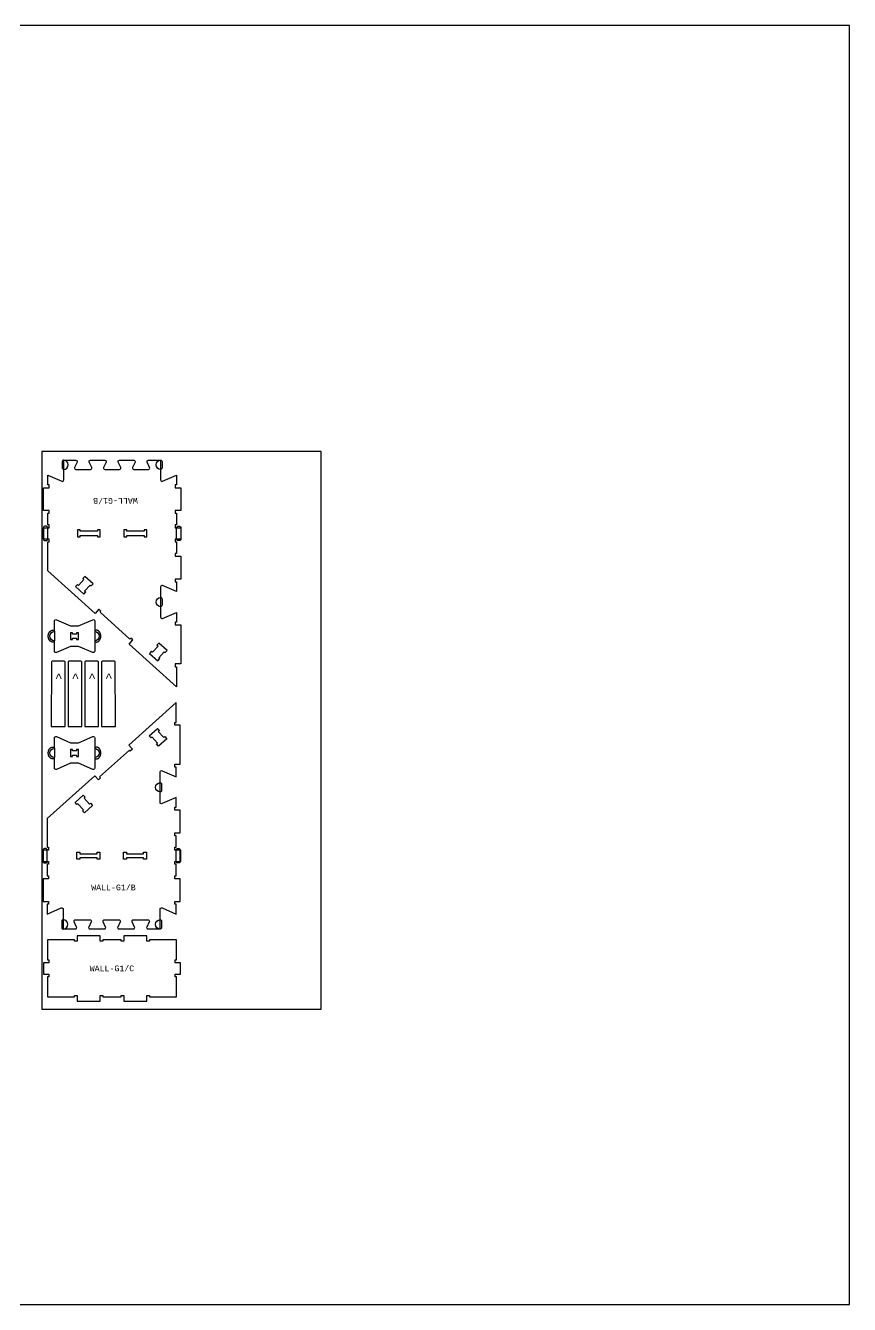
# Model space of a CAD drawing. Extents: x 0 to 12772, y 0 to 23683.
# Drawn here: x 3571 to 7173, y 0 to 5593 of the extents above; entities that cross this region are included whole.
import ezdxf

# ---------------------------------------------------------------- set-up
doc = ezdxf.new("R2010")
doc.units = 0
for name, color, linetype in [('0_SHEET_SPRUCEPLY_2440X122', 1, 'CONTINUOUS'), ('1_ANYTOOL_1MMDEEP_LABELS_S', 2, 'CONTINUOUS'), ('3_ANYTOOL_CUTTHROUGH_INSID', 4, 'CONTINUOUS'), ('4_ANYTOOL_CUTTHROUGH_OUTSI', 5, 'CONTINUOUS'), ('5_ANYTOOL_HALF_MILL_9MM_IN', 3, 'CONTINUOUS'), ('DONOTCUT', 7, 'CONTINUOUS')]:
    doc.layers.add(name, color=color, linetype=linetype)
doc.styles.add('MONOTXT_REGULAR', font='')
doc.styles.get('MONOTXT_REGULAR').set_extended_font_data('Monotxt')

msp = doc.modelspace()

# ---------------------------------------------------------------- linework, layer by layer
at = {"layer": '0_SHEET_SPRUCEPLY_2440X122'}
msp.add_lwpolyline([(3643, 1290.9), (4863, 1290.9), (4863, 3730.9), (3643, 3730.9)], close=True, dxfattribs=at)
at = {"layer": '3_ANYTOOL_CUTTHROUGH_INSID'}
for points in [[(3810, 3387.6), (3797.5, 3387.6), (3797.5, 3357.1), (3810, 3357.1), (3810, 3363.1), (3885.5, 3363.1), (3885.5, 3357.1), (3898, 3357.1), (3898, 3387.6), (3885.5, 3387.6), (3885.5, 3381.6), (3810, 3381.6)], [(4014, 3387.6), (4001.5, 3387.6), (4001.5, 3357.1), (4014, 3357.1), (4014, 3363.1), (4089.5, 3363.1), (4089.5, 3357.1), (4102, 3357.1), (4102, 3387.6), (4089.5, 3387.6), (4089.5, 3381.6), (4014, 3381.6)], [(3834, 3116.2), (3829.5, 3120.2), (3853.3, 3146.6), (3857.7, 3142.6), (3866.1, 3151.9), (3830.1, 3184.3), (3821.7, 3175), (3826.2, 3171), (3802.4, 3144.6), (3797.9, 3148.7), (3789.6, 3139.4), (3825.6, 3106.9)], [(3793.8, 2932.3), (3776.8, 2932.3), (3776.8, 2938), (3767.3, 2938), (3767.3, 2908), (3776.8, 2908), (3776.8, 2913.8), (3793.8, 2913.8), (3793.8, 2908.1), (3803.3, 2908.1), (3803.3, 2938.1), (3793.8, 2938.1)], [(4150.2, 2879.3), (4126.4, 2852.9), (4122, 2856.9), (4113.6, 2847.6), (4149.6, 2815.2), (4158, 2824.5), (4153.5, 2828.5), (4177.3, 2854.9), (4181.7, 2850.8), (4190.1, 2860.1), (4154.1, 2892.6), (4145.7, 2883.3)], [(4148.2, 2455.3), (4124.4, 2481.6), (4120, 2477.6), (4111.6, 2486.9), (4147.6, 2519.4), (4156, 2510.1), (4151.5, 2506.1), (4175.3, 2479.7), (4179.7, 2483.7), (4188.1, 2474.4), (4152.1, 2442), (4143.7, 2451.3)], [(3793.8, 2421.3), (3776.8, 2421.2), (3776.8, 2427), (3767.3, 2427), (3767.3, 2397), (3776.8, 2397), (3776.8, 2402.7), (3793.8, 2402.8), (3793.8, 2397), (3803.3, 2397), (3803.3, 2427.1), (3793.8, 2427.1)], [(3832, 2218.3), (3827.5, 2214.3), (3851.3, 2188), (3855.7, 2192), (3864.1, 2182.7), (3828.1, 2150.2), (3819.7, 2159.5), (3824.2, 2163.5), (3800.4, 2189.9), (3795.9, 2185.9), (3787.6, 2195.2), (3823.6, 2227.6)], [(3808, 1947), (3795.5, 1947), (3795.5, 1977.5), (3808, 1977.5), (3808, 1971.5), (3883.5, 1971.5), (3883.5, 1977.5), (3896, 1977.5), (3896, 1947), (3883.5, 1947), (3883.5, 1953), (3808, 1953)], [(4012, 1947), (3999.5, 1947), (3999.5, 1977.5), (4012, 1977.5), (4012, 1971.5), (4087.5, 1971.5), (4087.5, 1977.5), (4100, 1977.5), (4100, 1947), (4087.5, 1947), (4087.5, 1953), (4012, 1953)]]:
    msp.add_lwpolyline(points, close=True, dxfattribs=at)
at = {"layer": '4_ANYTOOL_CUTTHROUGH_OUTSI'}
for points in [[(4231.5, 3284.6), (4225.5, 3284.6), (4225.5, 3272.1), (4249.5, 3272.1), (4249.5, 3172.6), (4225.5, 3172.6), (4225.5, 3160.1), (4231.5, 3160.1), (4231.5, 3117.7), (4170.2, 3144.2), (4170.2, 3144.2, 0.539734), (4161.5, 3138.5), (4161.5, 3006.1, 0.539734), (4170.2, 3000.4), (4231.5, 3026.9), (4231.5, 2984.6), (4225.5, 2984.6), (4225.5, 2972.1), (4249.5, 2972.1), (4249.5, 2801.5), (4225.5, 2801.5), (4225.5, 2789), (4231.5, 2789), (4231.5, 2701.8), (4024.4, 2888.3), (4040.4, 2906.1), (4031.1, 2914.5), (4027.1, 2910), (3896.7, 3027.4), (3900.7, 3031.9), (3891.4, 3040.3), (3875.4, 3022.4), (3668, 3209.2), (3668, 3335.1), (3674, 3335.1), (3674, 3347.6), (3650, 3347.6), (3650, 3397.1), (3674, 3397.1), (3674, 3409.6), (3668, 3409.6), (3668, 3460.1), (3674, 3460.1), (3674, 3472.6), (3650, 3472.6), (3650, 3572.1), (3674, 3572.1), (3674, 3584.6), (3668, 3584.6), (3668, 3626.9), (3729.2, 3600.4), (3729.2, 3600.4, 0.539734), (3738, 3606.1), (3738, 3692.1), (3791.3, 3692.1), (3791.3, 3692.1, -0.551268), (3796.5, 3683.8), (3785.7, 3661, 0.551268), (3791.3, 3652.1), (3854.7, 3652.1, 0.551268), (3860.3, 3661), (3849.5, 3683.8, -0.551268), (3854.7, 3692.1), (3918, 3692.1, -0.551268), (3923.2, 3683.8), (3912.4, 3661, 0.551268), (3918, 3652.1), (3981.4, 3652.1, 0.551268), (3987, 3661), (3976.2, 3683.8, -0.551268), (3981.4, 3692.1), (4044.7, 3692.1, -0.551268), (4049.9, 3683.8), (4039.1, 3661, 0.551268), (4044.7, 3652.1), (4108.1, 3652.1, 0.551268), (4113.7, 3661), (4102.9, 3683.8, -0.551268), (4108.1, 3692.1), (4161.5, 3692.1), (4161.5, 3606.1), (4161.5, 3606.1, 0.539734), (4170.2, 3600.4), (4231.5, 3626.9), (4231.5, 3584.6), (4225.5, 3584.6), (4225.5, 3572.1), (4249.5, 3572.1), (4249.5, 3472.6), (4225.5, 3472.6), (4225.5, 3460.1), (4231.5, 3460.1), (4231.5, 3409.6), (4225.5, 3409.6), (4225.5, 3397.1), (4249.5, 3397.1), (4249.5, 3347.6), (4225.5, 3347.6), (4225.5, 3335.1), (4231.5, 3335.1), (4231.5, 3284.6)], [(3873.3, 2856.8, -0.539734), (3864.9, 2851.3), (3803.3, 2878), (3767.3, 2878), (3705.7, 2851.3, -0.539734), (3697.3, 2856.8), (3697.3, 2903, -1), (3697.3, 2943), (3697.3, 2989.2, -0.539734), (3705.7, 2994.7), (3767.3, 2968), (3803.3, 2968), (3864.9, 2994.7, -0.539734), (3873.3, 2989.2), (3873.3, 2943, -1), (3873.3, 2903)], [(3744.2, 2808, 0.414214), (3738.2, 2814), (3690.2, 2814, 0.414214), (3684.2, 2808), (3683.7, 2527.8), (3744.7, 2527.8)], [(3817.2, 2808, 0.414214), (3811.2, 2814), (3763.2, 2814, 0.414214), (3757.2, 2808), (3756.7, 2527.8), (3817.7, 2527.8)], [(3890.2, 2808, 0.414214), (3884.2, 2814), (3836.2, 2814, 0.414214), (3830.2, 2808), (3829.7, 2527.8), (3890.7, 2527.8)], [(3963.2, 2808, 0.414214), (3957.2, 2814), (3909.2, 2814, 0.414214), (3903.2, 2808), (3902.7, 2527.8), (3963.7, 2527.8)], [(4229.5, 2050), (4223.5, 2050), (4223.5, 2062.5), (4247.5, 2062.5), (4247.5, 2162), (4223.5, 2162), (4223.5, 2174.5), (4229.5, 2174.5), (4229.5, 2216.9), (4168.2, 2190.3), (4168.2, 2190.3, -0.539734), (4159.5, 2196.1), (4159.5, 2328.4, -0.539734), (4168.2, 2334.2), (4229.5, 2307.6), (4229.5, 2350), (4223.5, 2350), (4223.5, 2362.5), (4247.5, 2362.5), (4247.5, 2533.1), (4223.5, 2533.1), (4223.5, 2545.6), (4229.5, 2545.6), (4229.5, 2632.7), (4022.4, 2446.3), (4038.4, 2428.4), (4029.1, 2420.1), (4025.1, 2424.5), (3894.7, 2307.1), (3898.7, 2302.7), (3889.4, 2294.3), (3873.4, 2312.1), (3666, 2125.4), (3666, 1999.5), (3672, 1999.5), (3672, 1987), (3648, 1987), (3648, 1937.5), (3672, 1937.5), (3672, 1925), (3666, 1925), (3666, 1874.5), (3672, 1874.5), (3672, 1862), (3648, 1862), (3648, 1762.5), (3672, 1762.5), (3672, 1750), (3666, 1750), (3666, 1707.6), (3727.2, 1734.2), (3727.2, 1734.2, -0.539734), (3736, 1728.4), (3736, 1642.5), (3789.3, 1642.5), (3789.3, 1642.5, 0.551268), (3794.5, 1650.7), (3783.7, 1673.6, -0.551268), (3789.3, 1682.5), (3852.7, 1682.5, -0.551268), (3858.3, 1673.6), (3847.5, 1650.7, 0.551268), (3852.7, 1642.5), (3916, 1642.5, 0.551268), (3921.2, 1650.7), (3910.4, 1673.6, -0.551268), (3916, 1682.5), (3979.4, 1682.5, -0.551268), (3985, 1673.6), (3974.2, 1650.7, 0.551268), (3979.4, 1642.5), (4042.7, 1642.5, 0.551268), (4047.9, 1650.7), (4037.1, 1673.6, -0.551268), (4042.7, 1682.5), (4106.1, 1682.5, -0.551268), (4111.7, 1673.6), (4100.9, 1650.7, 0.551268), (4106.1, 1642.5), (4159.5, 1642.5), (4159.5, 1728.4), (4159.5, 1728.4, -0.539734), (4168.2, 1734.2), (4229.5, 1707.6), (4229.5, 1750), (4223.5, 1750), (4223.5, 1762.5), (4247.5, 1762.5), (4247.5, 1862), (4223.5, 1862), (4223.5, 1874.5), (4229.5, 1874.5), (4229.5, 1925), (4223.5, 1925), (4223.5, 1937.5), (4247.5, 1937.5), (4247.5, 1987), (4223.5, 1987), (4223.5, 1999.5), (4229.5, 1999.5), (4229.5, 2050)], [(3873.3, 2345.8, -0.539734), (3864.9, 2340.3), (3803.3, 2367), (3767.3, 2367), (3705.7, 2340.3, -0.539734), (3697.3, 2345.8), (3697.3, 2392, -1), (3697.3, 2432), (3697.3, 2478.2, -0.539734), (3705.7, 2483.7), (3767.3, 2457), (3803.3, 2457), (3864.9, 2483.7, -0.539734), (3873.3, 2478.2), (3873.3, 2432, -1), (3873.3, 2392)]]:
    msp.add_lwpolyline(points, format="xyb", close=True, dxfattribs=at)
msp.add_lwpolyline([(4100.7, 1612.5), (4001.2, 1612.5), (4001.2, 1588.5), (3988.7, 1588.5), (3988.7, 1594.5), (3909.2, 1594.5), (3909.2, 1588.5), (3896.7, 1588.5), (3896.7, 1612.5), (3797.2, 1612.5), (3797.2, 1588.5), (3784.7, 1588.5), (3784.7, 1594.5), (3667.2, 1594.5), (3667.2, 1507), (3673.2, 1507), (3673.2, 1494.5), (3649.2, 1494.5), (3649.2, 1445), (3673.2, 1445), (3673.2, 1432.5), (3667.2, 1432.5), (3667.2, 1345), (3784.7, 1345), (3784.7, 1351), (3797.2, 1351), (3797.2, 1327), (3896.7, 1327), (3896.7, 1351), (3909.2, 1351), (3909.2, 1345), (3988.7, 1345), (3988.7, 1351), (4001.2, 1351), (4001.2, 1327), (4100.7, 1327), (4100.7, 1351), (4113.2, 1351), (4113.2, 1345), (4230.7, 1345), (4230.7, 1432.5), (4224.7, 1432.5), (4224.7, 1445), (4248.7, 1445), (4248.7, 1494.5), (4224.7, 1494.5), (4224.7, 1507), (4230.7, 1507), (4230.7, 1594.5), (4113.2, 1594.5), (4113.2, 1588.5), (4100.7, 1588.5)], close=True, dxfattribs=at)
at = {"layer": '5_ANYTOOL_HALF_MILL_9MM_IN'}
for points in [[(3737.5, 3652.3), (3737.7, 3652.3, 0.987577), (3737.7, 3692.8), (3737.5, 3692.8, 0.414362), (3731.5, 3686.8), (3731.5, 3658.3, 0.414362)], [(4161.9, 3652.3), (4161.7, 3652.3, -0.987577), (4161.7, 3692.8), (4161.9, 3692.8, -0.414362), (4168, 3686.8), (4168, 3658.3, -0.414362)], [(3649.5, 3347.1, 0.414214), (3655.5, 3341.1), (3662, 3341.1, 0.414214), (3668, 3347.1), (3668, 3397.6, 0.414214), (3662, 3403.6), (3655.5, 3403.6, 0.414214), (3649.5, 3397.6)], [(4250, 3347.1, -0.414214), (4244, 3341.1), (4237.5, 3341.1, -0.414214), (4231.5, 3347.1), (4231.5, 3397.6, -0.414214), (4237.5, 3403.6), (4244, 3403.6, -0.414214), (4250, 3397.6)], [(4161.9, 3051.8), (4161.7, 3051.8, -0.987577), (4161.7, 3092.3), (4161.9, 3092.3, -0.414362), (4168, 3086.3), (4168, 3057.8, -0.414362)], [(3690.3, 2897), (3689.9, 2897), (3689.4, 2897), (3689, 2897.1), (3688.5, 2897.1), (3688, 2897.2), (3687.6, 2897.3), (3687.1, 2897.3), (3686.7, 2897.4), (3686.2, 2897.6), (3685.7, 2897.7), (3685.3, 2897.9), (3684.8, 2898), (3684.3, 2898.2), (3683.9, 2898.4), (3683.4, 2898.6), (3682.9, 2898.8), (3682.5, 2899.1), (3682, 2899.3), (3681.6, 2899.6), (3681.1, 2899.9), (3680.7, 2900.2), (3680.2, 2900.6), (3679.8, 2900.9), (3679.4, 2901.3), (3678.9, 2901.6), (3678.5, 2902), (3678.1, 2902.4), (3677.7, 2902.8), (3677.3, 2903.3), (3676.9, 2903.7), (3676.5, 2904.2), (3676.2, 2904.6), (3675.8, 2905.1), (3675.5, 2905.6), (3675.1, 2906.1), (3674.8, 2906.6), (3674.5, 2907.2), (3674.2, 2907.7), (3673.9, 2908.2), (3673.6, 2908.8), (3673.3, 2909.3), (3673, 2909.9), (3672.8, 2910.5), (3672.6, 2911.1), (3672.3, 2911.7), (3672.1, 2912.2), (3671.9, 2912.8), (3671.7, 2913.4), (3671.5, 2914), (3671.4, 2914.6), (3671.2, 2915.3), (3671.1, 2915.9), (3671, 2916.5), (3670.9, 2917.1), (3670.7, 2917.7), (3670.7, 2918.3), (3670.6, 2918.9), (3670.5, 2919.5), (3670.4, 2920.1), (3670.4, 2920.7), (3670.4, 2921.3), (3670.3, 2921.9), (3670.3, 2923), (3670.3, 2924.2), (3670.4, 2924.8), (3670.4, 2925.3), (3670.4, 2925.9), (3670.5, 2926.5), (3670.6, 2927.1), (3670.7, 2927.7), (3670.7, 2928.3), (3670.9, 2929), (3671, 2929.6), (3671.1, 2930.2), (3671.2, 2930.8), (3671.4, 2931.4), (3671.6, 2932), (3671.7, 2932.6), (3671.9, 2933.2), (3672.1, 2933.8), (3672.3, 2934.4), (3672.6, 2935), (3672.8, 2935.5), (3673, 2936.1), (3673.3, 2936.7), (3673.6, 2937.2), (3673.9, 2937.8), (3674.2, 2938.3), (3674.5, 2938.9), (3674.8, 2939.4), (3675.1, 2939.9), (3675.5, 2940.4), (3675.8, 2940.9), (3676.2, 2941.4), (3676.6, 2941.9), (3676.9, 2942.3), (3677.3, 2942.8), (3677.7, 2943.2), (3678.1, 2943.6), (3678.5, 2944), (3679, 2944.4), (3679.4, 2944.8), (3679.8, 2945.1), (3680.3, 2945.5), (3680.7, 2945.8), (3681.1, 2946.1), (3681.6, 2946.4), (3682.1, 2946.7), (3682.5, 2946.9), (3683, 2947.2), (3683.4, 2947.4), (3683.9, 2947.6), (3684.4, 2947.8), (3684.8, 2948), (3685.3, 2948.2), (3685.8, 2948.3), (3686.2, 2948.5), (3686.7, 2948.6), (3687.2, 2948.7), (3687.6, 2948.8), (3688.1, 2948.8), (3688.5, 2948.9), (3689, 2949), (3689.5, 2949), (3689.9, 2949), (3690.3, 2949), (3691.3, 2949, -0.413668), (3697.3, 2943), (3697.3, 2903, -0.41476), (3691.3, 2897)], [(3880.3, 2897), (3880.7, 2897), (3881.2, 2897), (3881.6, 2897.1), (3882.1, 2897.1), (3882.5, 2897.2), (3883, 2897.3), (3883.4, 2897.3), (3883.9, 2897.4), (3884.4, 2897.6), (3884.8, 2897.7), (3885.3, 2897.9), (3885.8, 2898), (3886.2, 2898.2), (3886.7, 2898.4), (3887.2, 2898.6), (3887.6, 2898.8), (3888.1, 2899.1), (3888.5, 2899.3), (3889, 2899.6), (3889.4, 2899.9), (3889.9, 2900.2), (3890.3, 2900.6), (3890.8, 2900.9), (3891.2, 2901.3), (3891.6, 2901.6), (3892, 2902), (3892.5, 2902.4), (3892.9, 2902.8), (3893.3, 2903.3), (3893.6, 2903.7), (3894, 2904.2), (3894.4, 2904.6), (3894.8, 2905.1), (3895.1, 2905.6), (3895.4, 2906.1), (3895.8, 2906.6), (3896.1, 2907.2), (3896.4, 2907.7), (3896.7, 2908.2), (3897, 2908.8), (3897.3, 2909.3), (3897.5, 2909.9), (3897.8, 2910.5), (3898, 2911.1), (3898.2, 2911.7), (3898.5, 2912.2), (3898.7, 2912.8), (3898.8, 2913.4), (3899, 2914), (3899.2, 2914.6), (3899.3, 2915.3), (3899.5, 2915.9), (3899.6, 2916.5), (3899.7, 2917.1), (3899.8, 2917.7), (3899.9, 2918.3), (3900, 2918.9), (3900.1, 2919.5), (3900.1, 2920.1), (3900.2, 2920.7), (3900.2, 2921.3), (3900.2, 2921.9), (3900.2, 2923), (3900.2, 2924.2), (3900.2, 2924.8), (3900.2, 2925.3), (3900.1, 2925.9), (3900.1, 2926.5), (3900, 2927.1), (3899.9, 2927.7), (3899.8, 2928.3), (3899.7, 2929), (3899.6, 2929.6), (3899.5, 2930.2), (3899.3, 2930.8), (3899.2, 2931.4), (3899, 2932), (3898.8, 2932.6), (3898.7, 2933.2), (3898.5, 2933.8), (3898.2, 2934.4), (3898, 2935), (3897.8, 2935.5), (3897.5, 2936.1), (3897.3, 2936.7), (3897, 2937.2), (3896.7, 2937.8), (3896.4, 2938.3), (3896.1, 2938.9), (3895.8, 2939.4), (3895.4, 2939.9), (3895.1, 2940.4), (3894.7, 2940.9), (3894.4, 2941.4), (3894, 2941.9), (3893.6, 2942.3), (3893.2, 2942.8), (3892.8, 2943.2), (3892.4, 2943.6), (3892, 2944), (3891.6, 2944.4), (3891.2, 2944.8), (3890.7, 2945.1), (3890.3, 2945.5), (3889.9, 2945.8), (3889.4, 2946.1), (3889, 2946.4), (3888.5, 2946.7), (3888.1, 2946.9), (3887.6, 2947.2), (3887.1, 2947.4), (3886.7, 2947.6), (3886.2, 2947.8), (3885.7, 2948), (3885.3, 2948.2), (3884.8, 2948.3), (3884.3, 2948.5), (3883.9, 2948.6), (3883.4, 2948.7), (3882.9, 2948.8), (3882.5, 2948.8), (3882, 2948.9), (3881.6, 2949), (3881.1, 2949), (3880.7, 2949), (3880.2, 2949), (3879.3, 2949, 0.413668), (3873.3, 2943), (3873.3, 2903, 0.41476), (3879.3, 2897)], [(3690.3, 2386), (3689.9, 2386), (3689.4, 2386), (3689, 2386), (3688.5, 2386.1), (3688, 2386.1), (3687.6, 2386.2), (3687.1, 2386.3), (3686.7, 2386.4), (3686.2, 2386.5), (3685.7, 2386.7), (3685.3, 2386.8), (3684.8, 2387), (3684.3, 2387.2), (3683.9, 2387.4), (3683.4, 2387.6), (3682.9, 2387.8), (3682.5, 2388), (3682, 2388.3), (3681.6, 2388.6), (3681.1, 2388.9), (3680.7, 2389.2), (3680.2, 2389.5), (3679.8, 2389.9), (3679.4, 2390.2), (3678.9, 2390.6), (3678.5, 2391), (3678.1, 2391.4), (3677.7, 2391.8), (3677.3, 2392.2), (3676.9, 2392.7), (3676.5, 2393.1), (3676.2, 2393.6), (3675.8, 2394.1), (3675.5, 2394.6), (3675.1, 2395.1), (3674.8, 2395.6), (3674.5, 2396.1), (3674.2, 2396.6), (3673.9, 2397.2), (3673.6, 2397.7), (3673.3, 2398.3), (3673, 2398.9), (3672.8, 2399.5), (3672.6, 2400), (3672.3, 2400.6), (3672.1, 2401.2), (3671.9, 2401.8), (3671.7, 2402.4), (3671.5, 2403), (3671.4, 2403.6), (3671.2, 2404.2), (3671.1, 2404.8), (3671, 2405.4), (3670.9, 2406), (3670.7, 2406.6), (3670.7, 2407.2), (3670.6, 2407.8), (3670.5, 2408.4), (3670.4, 2409), (3670.4, 2409.6), (3670.4, 2410.2), (3670.3, 2410.8), (3670.3, 2412), (3670.3, 2413.1), (3670.4, 2413.7), (3670.4, 2414.3), (3670.4, 2414.9), (3670.5, 2415.5), (3670.6, 2416.1), (3670.7, 2416.7), (3670.7, 2417.3), (3670.9, 2417.9), (3671, 2418.5), (3671.1, 2419.1), (3671.2, 2419.7), (3671.4, 2420.3), (3671.6, 2420.9), (3671.7, 2421.5), (3671.9, 2422.1), (3672.1, 2422.7), (3672.3, 2423.3), (3672.6, 2423.9), (3672.8, 2424.5), (3673, 2425.1), (3673.3, 2425.6), (3673.6, 2426.2), (3673.9, 2426.8), (3674.2, 2427.3), (3674.5, 2427.8), (3674.8, 2428.4), (3675.1, 2428.9), (3675.5, 2429.4), (3675.8, 2429.9), (3676.2, 2430.4), (3676.6, 2430.8), (3676.9, 2431.3), (3677.3, 2431.7), (3677.7, 2432.2), (3678.1, 2432.6), (3678.5, 2433), (3679, 2433.4), (3679.4, 2433.7), (3679.8, 2434.1), (3680.3, 2434.4), (3680.7, 2434.8), (3681.1, 2435.1), (3681.6, 2435.4), (3682.1, 2435.6), (3682.5, 2435.9), (3683, 2436.1), (3683.4, 2436.4), (3683.9, 2436.6), (3684.4, 2436.8), (3684.8, 2437), (3685.3, 2437.1), (3685.8, 2437.3), (3686.2, 2437.4), (3686.7, 2437.5), (3687.2, 2437.6), (3687.6, 2437.7), (3688.1, 2437.8), (3688.5, 2437.9), (3689, 2437.9), (3689.5, 2437.9), (3689.9, 2438), (3690.3, 2438), (3691.3, 2438, -0.413668), (3697.3, 2432), (3697.3, 2392, -0.41476), (3691.3, 2386)], [(3880.3, 2386), (3880.7, 2386), (3881.2, 2386), (3881.6, 2386), (3882.1, 2386.1), (3882.5, 2386.1), (3883, 2386.2), (3883.4, 2386.3), (3883.9, 2386.4), (3884.4, 2386.5), (3884.8, 2386.7), (3885.3, 2386.8), (3885.8, 2387), (3886.2, 2387.2), (3886.7, 2387.4), (3887.2, 2387.6), (3887.6, 2387.8), (3888.1, 2388), (3888.5, 2388.3), (3889, 2388.6), (3889.4, 2388.9), (3889.9, 2389.2), (3890.3, 2389.5), (3890.8, 2389.9), (3891.2, 2390.2), (3891.6, 2390.6), (3892, 2391), (3892.5, 2391.4), (3892.9, 2391.8), (3893.3, 2392.2), (3893.6, 2392.7), (3894, 2393.1), (3894.4, 2393.6), (3894.8, 2394.1), (3895.1, 2394.6), (3895.4, 2395.1), (3895.8, 2395.6), (3896.1, 2396.1), (3896.4, 2396.6), (3896.7, 2397.2), (3897, 2397.7), (3897.3, 2398.3), (3897.5, 2398.9), (3897.8, 2399.5), (3898, 2400), (3898.2, 2400.6), (3898.5, 2401.2), (3898.7, 2401.8), (3898.8, 2402.4), (3899, 2403), (3899.2, 2403.6), (3899.3, 2404.2), (3899.5, 2404.8), (3899.6, 2405.4), (3899.7, 2406), (3899.8, 2406.6), (3899.9, 2407.2), (3900, 2407.8), (3900.1, 2408.4), (3900.1, 2409), (3900.2, 2409.6), (3900.2, 2410.2), (3900.2, 2410.8), (3900.2, 2412), (3900.2, 2413.1), (3900.2, 2413.7), (3900.2, 2414.3), (3900.1, 2414.9), (3900.1, 2415.5), (3900, 2416.1), (3899.9, 2416.7), (3899.8, 2417.3), (3899.7, 2417.9), (3899.6, 2418.5), (3899.5, 2419.1), (3899.3, 2419.7), (3899.2, 2420.3), (3899, 2420.9), (3898.8, 2421.5), (3898.7, 2422.1), (3898.5, 2422.7), (3898.2, 2423.3), (3898, 2423.9), (3897.8, 2424.5), (3897.5, 2425.1), (3897.3, 2425.6), (3897, 2426.2), (3896.7, 2426.8), (3896.4, 2427.3), (3896.1, 2427.8), (3895.8, 2428.4), (3895.4, 2428.9), (3895.1, 2429.4), (3894.7, 2429.9), (3894.4, 2430.4), (3894, 2430.8), (3893.6, 2431.3), (3893.2, 2431.7), (3892.8, 2432.2), (3892.4, 2432.6), (3892, 2433), (3891.6, 2433.4), (3891.2, 2433.7), (3890.7, 2434.1), (3890.3, 2434.4), (3889.9, 2434.8), (3889.4, 2435.1), (3889, 2435.4), (3888.5, 2435.6), (3888.1, 2435.9), (3887.6, 2436.1), (3887.1, 2436.4), (3886.7, 2436.6), (3886.2, 2436.8), (3885.7, 2437), (3885.3, 2437.1), (3884.8, 2437.3), (3884.3, 2437.4), (3883.9, 2437.5), (3883.4, 2437.6), (3882.9, 2437.7), (3882.5, 2437.8), (3882, 2437.9), (3881.6, 2437.9), (3881.1, 2437.9), (3880.7, 2438), (3880.2, 2438), (3879.3, 2438, 0.413668), (3873.3, 2432), (3873.3, 2392, 0.41476), (3879.3, 2386)], [(4159.9, 2241.7), (4159.7, 2241.7, -0.987577), (4159.7, 2282.2), (4159.9, 2282.2, -0.414362), (4166, 2276.2), (4166, 2247.7, -0.414362)], [(3647.5, 1937, 0.414214), (3653.5, 1931), (3660, 1931, 0.414214), (3666, 1937), (3666, 1987.5, 0.414214), (3660, 1993.5), (3653.5, 1993.5, 0.414214), (3647.5, 1987.5)], [(4248, 1937, -0.414214), (4242, 1931), (4235.5, 1931, -0.414214), (4229.5, 1937), (4229.5, 1987.5, -0.414214), (4235.5, 1993.5), (4242, 1993.5, -0.414214), (4248, 1987.5)], [(3735.5, 1641.7), (3735.7, 1641.7, 0.987577), (3735.7, 1682.2), (3735.5, 1682.2, 0.414362), (3729.5, 1676.2), (3729.5, 1647.7, 0.414362)], [(4159.9, 1641.7), (4159.7, 1641.7, -0.987577), (4159.7, 1682.2), (4159.9, 1682.2, -0.414362), (4166, 1676.2), (4166, 1647.7, -0.414362)]]:
    msp.add_lwpolyline(points, format="xyb", close=True, dxfattribs=at)
at = {"layer": 'DONOTCUT'}
msp.add_lwpolyline([(0, 0), (7173.1, 0), (7173.1, 5593.4), (0, 5593.4)], close=True, dxfattribs=at)

# ---------------------------------------------------------------- texts
at = {"layer": '1_ANYTOOL_1MMDEEP_LABELS_S', "style": 'MONOTXT_REGULAR'}
for s, insert, char_height, width, attachment_point, rotation in [('WALL-G1/B', (3964, 3514.5), 25, 486.757, 5, 180), ('<', (3733.7, 2762.2), 35, 117.676, 1, 270), ('<', (3806.7, 2762.2), 35, 117.676, 1, 270), ('<', (3879.7, 2762.2), 35, 117.676, 1, 270), ('<', (3952.7, 2762.2), 35, 117.676, 1, 270)]:
    msp.add_mtext(s, dxfattribs=dict(at, insert=insert, char_height=char_height, width=width, attachment_point=attachment_point, rotation=rotation))
at = {"layer": '1_ANYTOOL_1MMDEEP_LABELS_S', "char_height": 25, "attachment_point": 5, "style": 'MONOTXT_REGULAR'}
for s, insert, width in [('WALL-G1/B', (3955.5, 1823.7), 486.757), ('WALL-G1/C', (3948.9, 1469.7), 486.486)]:
    msp.add_mtext(s, dxfattribs=dict(at, insert=insert, width=width))

doc.saveas('drawing.dxf')
